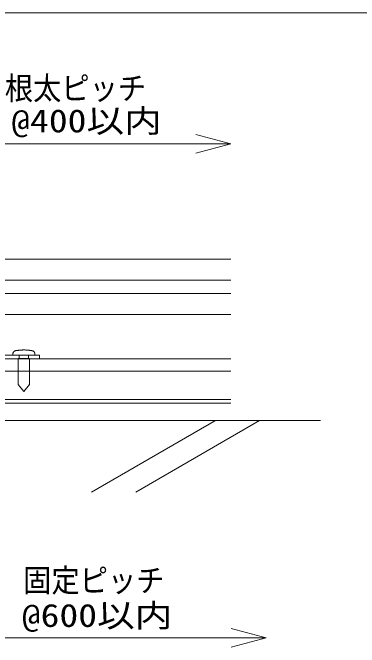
# Model space of a CAD drawing. Units: millimetres, scale not verified. Extents: x -4750 to 4750, y -3000 to 3000.
# Drawn here: x 3652.3 to 3809, y 1032.8 to 1319.3 of the extents above; entities that cross this region are included whole.
import ezdxf
from ezdxf.enums import TextEntityAlignment as Align

# ---------------------------------------------------------------- set-up
doc = ezdxf.new("R2010")
doc.units = ezdxf.units.MM
doc.header["$LTSCALE"] = 5
for name, color, linetype, lineweight in [('0-0_デッキ', 7, 'Continuous', 9), ('0-3_一般', 7, 'Continuous', 9), ('0-4_0', 7, 'Continuous', 9), ('0-7_寸法', 7, 'Continuous', 9), ('0-8_ビス', 7, 'Continuous', 9)]:
    doc.layers.add(name, color=color, linetype=linetype, lineweight=lineweight)
doc.styles.add('ＭＳ ゴシック', font='')
doc.styles.get('ＭＳ ゴシック').set_extended_font_data('MS Gothic')

# ---------------------------------------------------------------- blocks, each defined once
blk = doc.blocks.new('グループ-74-1')
at = {"layer": '0-4_0'}
for p, q in [((100389.9, 4714.4), (104419.2, 4714.4)), ((100389.9, 4314.4), (100389.9, 4714.4)), ((100389.9, 4604.4), (104419.2, 4604.4)), ((100389.9, 4346.4), (104419.2, 4346.4)), ((100389.9, 4314.4), (104419.2, 4314.4))]:
    blk.add_line(p, q, dxfattribs=at)
blk = doc.blocks.new('グループ-482-1')
at = {"layer": '0-8_ビス'}
for p, q in [((102504.5, 4746.4), (102504.5, 4718.4)), ((102589.3, 4718.4), (102589.3, 4746.4))]:
    blk.add_line(p, q, dxfattribs=at)
for points in [[(102446.9, 4746.4), (102446.9, 4746.8), (102446.9, 4747.3), (102446.9, 4747.8), (102446.9, 4748.3), (102446.9, 4748.8), (102446.9, 4749.2), (102446.9, 4749.7), (102446.9, 4750.2), (102446.9, 4750.7), (102446.9, 4751.2), (102446.9, 4751.6), (102446.9, 4752.1), (102446.9, 4752.6), (102446.9, 4753.1), (102446.9, 4753.6), (102446.9, 4754.1), (102446.9, 4754.5), (102446.9, 4755), (102446.9, 4755.5), (102446.9, 4756), (102446.9, 4756.5), (102446.9, 4758.1), (102447.1, 4760.1), (102447.4, 4762.2), (102447.8, 4764.3), (102448.4, 4766.4), (102449.2, 4768.4), (102450.1, 4770.5), (102451.1, 4772.4), (102452.3, 4774.4), (102453.6, 4776.2), (102455.1, 4777.9), (102456.6, 4779.6), (102458.3, 4781.1), (102460.1, 4782.5), (102462, 4783.7), (102463.9, 4784.8), (102465.8, 4785.8), (102467.8, 4786.6)], [(102467.8, 4786.6), (102469.8, 4787.3), (102471.8, 4787.8), (102473.8, 4788.2), (102475.4, 4788.4), (102476.4, 4788.5), (102477.4, 4788.7), (102478.5, 4788.8), (102479.5, 4788.9), (102480.5, 4789.1), (102481.6, 4789.2), (102482.6, 4789.3), (102483.7, 4789.5), (102484.7, 4789.6), (102485.7, 4789.7), (102486.8, 4789.9), (102487.8, 4790), (102488.9, 4790.1), (102489.9, 4790.3), (102490.9, 4790.4), (102492, 4790.5), (102493, 4790.7), (102494, 4790.8), (102495.1, 4790.9), (102496.1, 4791.1), (102498.1, 4791.3), (102502.8, 4791.9), (102507.5, 4792.4), (102512.2, 4792.8), (102516.9, 4793.2), (102521.6, 4793.5), (102526.3, 4793.8), (102531, 4794), (102535.7, 4794.2), (102540.4, 4794.3), (102545.1, 4794.3), (102549.8, 4794.3), (102554.5, 4794.3), (102559.3, 4794.2), (102564, 4794)], [(102564, 4794), (102568.7, 4793.7), (102573.4, 4793.5), (102578.1, 4793.1), (102582.8, 4792.7), (102587.5, 4792.2), (102592.2, 4791.7), (102596.9, 4791.2), (102597.9, 4791), (102599, 4790.9), (102600, 4790.8), (102601.1, 4790.6), (102602.1, 4790.5), (102603.1, 4790.4), (102604.2, 4790.2), (102605.2, 4790.1), (102606.2, 4790), (102607.3, 4789.8), (102608.3, 4789.7), (102609.4, 4789.6), (102610.4, 4789.4), (102611.4, 4789.3), (102612.5, 4789.2), (102613.5, 4789), (102614.6, 4788.9), (102615.6, 4788.8), (102616.6, 4788.6), (102617.7, 4788.5), (102618.7, 4788.4), (102620.5, 4788.1), (102622.5, 4787.7), (102624.5, 4787.1), (102626.5, 4786.4), (102628.5, 4785.6), (102630.4, 4784.6), (102632.3, 4783.4), (102634.2, 4782.1), (102635.9, 4780.7), (102637.6, 4779.2), (102639.1, 4777.5)], [(102639.1, 4777.5), (102640.5, 4775.7), (102641.8, 4773.9), (102643, 4771.9), (102644, 4769.9), (102644.8, 4767.9), (102645.5, 4765.8), (102646.1, 4763.8), (102646.5, 4761.7), (102646.8, 4759.6), (102646.9, 4757.6), (102646.9, 4756.3), (102646.9, 4755.9), (102646.9, 4755.4), (102646.9, 4754.9), (102646.9, 4754.4), (102646.9, 4753.9), (102646.9, 4753.5), (102646.9, 4753), (102646.9, 4752.5), (102646.9, 4752), (102646.9, 4751.5), (102646.9, 4751), (102646.9, 4750.6), (102646.9, 4750.1), (102646.9, 4749.6), (102646.9, 4749.1), (102646.9, 4748.6), (102646.9, 4748.2), (102646.9, 4747.7), (102646.9, 4747.2), (102646.9, 4746.7), (102644.5, 4746.4), (102635.1, 4746.4), (102625.7, 4746.4), (102616.3, 4746.4), (102606.9, 4746.4), (102597.5, 4746.4), (102588.1, 4746.4), (102578.7, 4746.4)], [(102578.7, 4746.4), (102569.3, 4746.4), (102559.8, 4746.4), (102550.4, 4746.4), (102541, 4746.4), (102531.6, 4746.4), (102522.2, 4746.4), (102512.8, 4746.4), (102503.4, 4746.4), (102494, 4746.4), (102484.5, 4746.4), (102475.1, 4746.4), (102465.7, 4746.4), (102456.3, 4746.4), (102446.9, 4746.4)]]:
    blk.add_lwpolyline(points, dxfattribs=at)
at = {"layer": '0-8_ビス', "color": 134}
blk.add_lwpolyline([(102496.9, 4718.4), (102496.9, 4484.1), (102546.9, 4418.4), (102596.9, 4484.1), (102596.9, 4718.4)], close=True, dxfattribs=at)

msp = doc.modelspace()

# ---------------------------------------------------------------- linework, layer by layer
at = {"layer": '0-0_デッキ'}
for p, q in [((3544.495, 1208.034), (3750.937, 1208.034)), ((3544.495, 1198.534), (3750.937, 1198.534)), ((3544.495, 1192.534), (3750.937, 1192.534)), ((3544.495, 1183.034), (3750.937, 1183.034))]:
    msp.add_line(p, q, dxfattribs=at)
at = {"layer": '0-3_一般'}
for p, q in [((3477.757, 1319.288), (4264.807, 1319.288)), ((3791.381, 1135.234), (3539.495, 1135.234))]:
    msp.add_line(p, q, dxfattribs=at)
at = {"layer": '0-3_一般', "color": 134}
for p, q in [((3743.943, 1135.234), (3687.931, 1102.895)), ((3763.943, 1135.234), (3707.931, 1102.895))]:
    msp.add_line(p, q, dxfattribs=at)
at = {"layer": '0-3_一般'}
msp.add_lwpolyline([(3642.345, 1163.034), (3664.495, 1163.034), (3664.495, 1164.634), (3643.145, 1164.634)], dxfattribs=at)
at = {"layer": '0-7_寸法'}
for p, q in [((3619.495, 1260.096), (3750.937, 1260.096)), ((3619.495, 1037.067), (3766.877, 1037.067))]:
    msp.add_line(p, q, dxfattribs=at)
for points in [[(3735.062, 1264.35), (3750.937, 1260.096), (3735.062, 1255.842)], [(3751.002, 1041.32), (3766.877, 1037.067), (3751.002, 1032.813)]]:
    msp.add_lwpolyline(points, dxfattribs=at)

# ---------------------------------------------------------------- block references
at = {"layer": '0-4_0', "xscale": 0.05, "yscale": 0.05}
msp.add_blockref('グループ-74-1', (-1470, 927.316), dxfattribs=at)
at = {"layer": '0-8_ビス', "xscale": 0.05, "yscale": 0.05}
msp.add_blockref('グループ-482-1', (-1470, 927.316), dxfattribs=at)

# ---------------------------------------------------------------- texts
at = {"layer": '0-7_寸法', "style": 'ＭＳ ゴシック'}
for s, width, p in [('根太ピッチ', 0.9, (3648.753, 1276.887)), ('@400以内', 1.2, (3651.642, 1262.147)), ('固定ピッチ', 0.9, (3657.049, 1054.693)), ('@600以内', 1.2, (3656.437, 1038.89))]:
    msp.add_text(s, height=10.41, dxfattribs=dict(at, width=width)).set_placement(p, align=Align.BOTTOM_LEFT)

doc.saveas('drawing.dxf')
